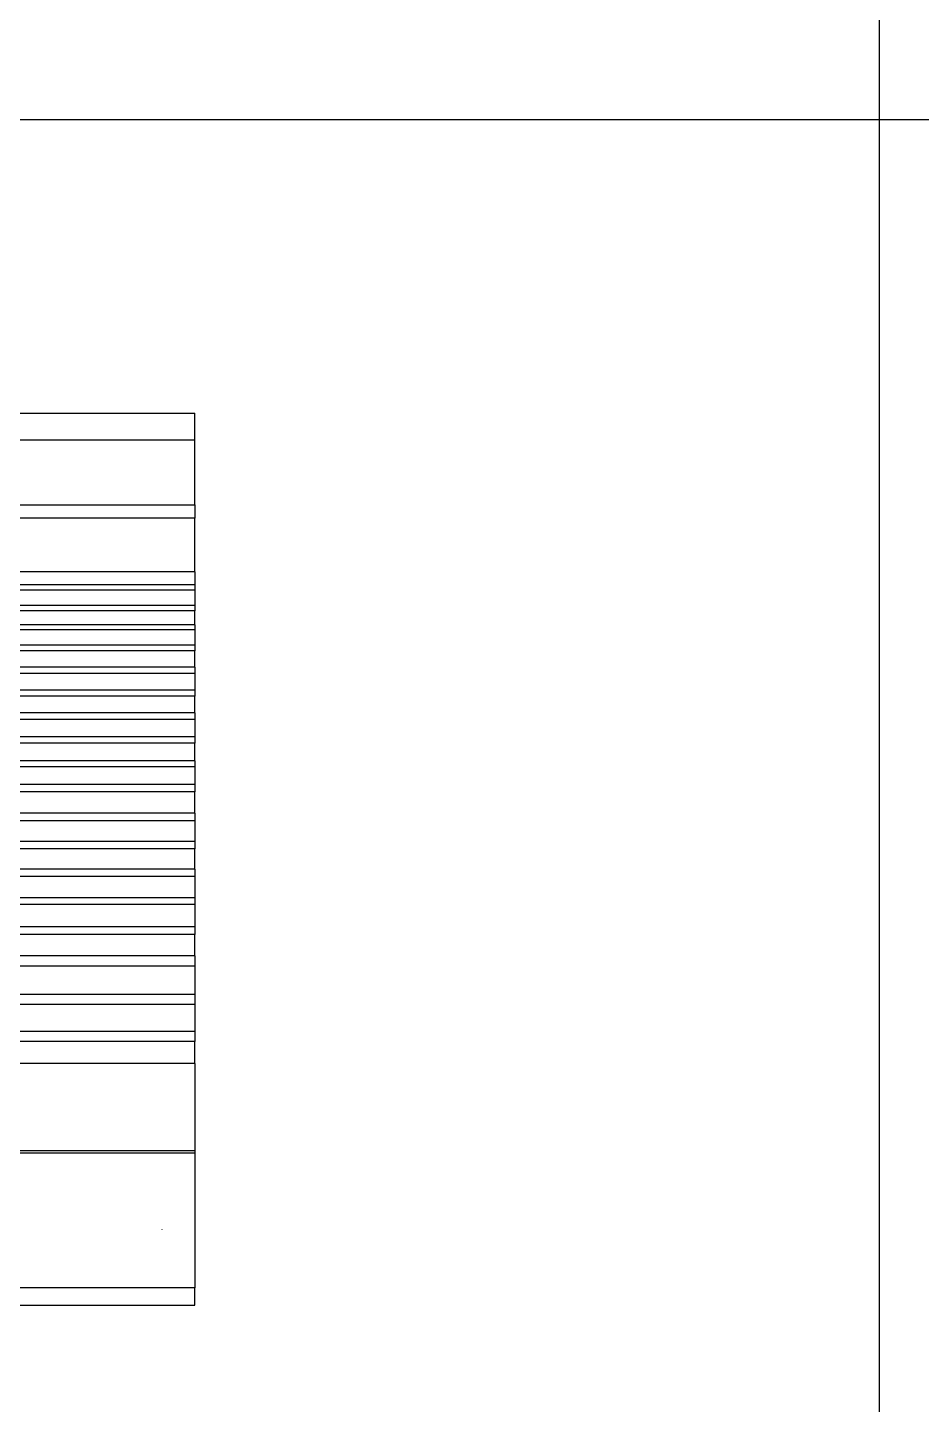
# Model space of a CAD drawing. Header units: inches. Extents: x -106706990 to 300603, y -86718466 to 1728185.
# Drawn here: x 54161 to 54601, y 4890 to 5567 of the extents above; entities that cross this region are included whole.
import ezdxf

# ---------------------------------------------------------------- set-up
doc = ezdxf.new("R2010")
doc.units = ezdxf.units.IN
doc.header["$MEASUREMENT"] = 0
doc.layers.add('Edges', color=7, linetype='Continuous')
doc.layers.add('LAMPU', color=7, linetype='Continuous')

# ---------------------------------------------------------------- blocks, each defined once
blk = doc.blocks.new('air con')
at = {"layer": 'Edges'}
for p, q in [((71.402, 41.898), (152.402, 41.898)), ((152.402, 41.095), (152.402, 41.898)), ((71.402, 41.095), (152.402, 41.095)), ((152.402, 39.122), (152.402, 41.095)), ((71.402, 39.122), (152.402, 39.122)), ((152.402, 39.122), (152.402, 38.724)), ((152.402, 38.724), (71.402, 38.724)), ((152.402, 37.092), (152.402, 38.724)), ((152.402, 37.092), (71.402, 37.092)), ((152.402, 36.701), (71.402, 36.701)), ((152.402, 37.092), (152.402, 36.701)), ((152.402, 36.701), (152.402, 36.542)), ((152.402, 36.542), (71.402, 36.542)), ((152.402, 36.542), (152.402, 36.078)), ((152.402, 36.078), (71.402, 36.078)), ((152.402, 35.914), (71.402, 35.914)), ((152.402, 36.078), (152.402, 35.914)), ((152.402, 35.493), (152.402, 35.914)), ((152.402, 35.493), (71.402, 35.493)), ((152.402, 35.493), (152.402, 35.34)), ((152.402, 35.34), (71.402, 35.34)), ((152.402, 35.34), (152.402, 34.877)), ((152.402, 34.877), (71.402, 34.877)), ((152.402, 34.709), (71.402, 34.709)), ((152.402, 34.877), (152.402, 34.709)), ((152.402, 34.207), (152.402, 34.709)), ((152.402, 34.207), (71.402, 34.207)), ((152.402, 34.207), (152.402, 34.022)), ((152.402, 34.022), (71.402, 34.022)), ((152.402, 34.022), (152.402, 33.51)), ((152.402, 33.51), (71.402, 33.51)), ((152.402, 33.51), (152.402, 33.335)), ((152.402, 33.335), (71.402, 33.335)), ((152.402, 32.826), (152.402, 33.335)), ((152.402, 32.826), (71.402, 32.826)), ((152.402, 32.625), (71.402, 32.625)), ((152.402, 32.826), (152.402, 32.625)), ((152.402, 32.625), (152.402, 32.098)), ((152.402, 32.098), (71.402, 32.098)), ((152.402, 32.098), (152.402, 31.911)), ((152.402, 31.911), (71.402, 31.911)), ((152.402, 31.378), (152.402, 31.911)), ((152.402, 31.378), (71.402, 31.378)), ((152.402, 31.378), (152.402, 31.189)), ((152.402, 31.189), (71.402, 31.189)), ((152.402, 31.189), (152.402, 30.654)), ((152.402, 30.654), (71.402, 30.654)), ((152.402, 30.439), (71.402, 30.439)), ((152.402, 30.654), (152.402, 30.439)), ((152.402, 29.791), (152.402, 30.439)), ((152.402, 29.791), (71.402, 29.791)), ((152.402, 29.791), (152.402, 29.562)), ((152.402, 29.562), (71.402, 29.562)), ((152.402, 29.562), (152.402, 28.935)), ((152.402, 28.935), (71.402, 28.935)), ((152.402, 28.935), (152.402, 28.714)), ((152.402, 28.714), (71.402, 28.714)), ((152.402, 28.092), (152.402, 28.714)), ((152.402, 28.092), (71.402, 28.092)), ((152.402, 28.092), (152.402, 27.871)), ((152.402, 27.871), (71.402, 27.871)), ((152.402, 27.871), (152.402, 27.226)), ((152.402, 27.226), (71.402, 27.226)), ((152.402, 27.226), (152.402, 27.024)), ((152.402, 27.024), (71.402, 27.024)), ((152.402, 27.024), (152.402, 26.349)), ((152.402, 26.349), (71.402, 26.349)), ((152.402, 26.349), (152.402, 26.117)), ((152.402, 26.117), (71.402, 26.117)), ((152.402, 25.469), (152.402, 26.117)), ((152.402, 25.469), (71.402, 25.469)), ((152.402, 25.469), (152.402, 25.162)), ((152.402, 25.162), (71.402, 25.162)), ((152.402, 25.162), (152.402, 24.304)), ((152.402, 24.304), (71.402, 24.304)), ((152.402, 24.304), (152.402, 24.002)), ((152.402, 24.002), (71.402, 24.002)), ((152.402, 24.002), (152.402, 23.184)), ((152.402, 23.184), (71.402, 23.184)), ((152.402, 23.184), (152.402, 22.883)), ((152.402, 22.883), (71.402, 22.883)), ((152.402, 22.213), (152.402, 22.883)), ((152.402, 22.213), (71.402, 22.213)), ((152.402, 22.213), (152.402, 19.568)), ((152.402, 19.568), (71.402, 19.568)), ((152.402, 19.493), (71.402, 19.493)), ((152.402, 19.568), (152.402, 19.493)), ((152.402, 19.493), (152.402, 15.42)), ((151.402, 17.184), (151.402, 17.175)), ((152.402, 15.42), (146.468, 15.42)), ((152.402, 14.898), (152.402, 15.42)), ((71.402, 14.898), (152.402, 14.898))]:
    blk.add_line(p, q, dxfattribs=at)

msp = doc.modelspace()

# ---------------------------------------------------------------- linework, layer by layer
at = {"layer": 'LAMPU', "color": 1}
for p, q in [((54580.38, 9381.01), (54580.38, 2690.84)), ((52436.62, 5521.39), (63412.1, 5521.39))]:
    msp.add_line(p, q, dxfattribs=at)

# ---------------------------------------------------------------- block references
at = {"xscale": 16.23939651930789, "yscale": 16.23939651930789, "zscale": 16.23939651930789}
msp.add_blockref('air con', (51768.84, 4696.65), dxfattribs=at)

doc.saveas('drawing.dxf')
